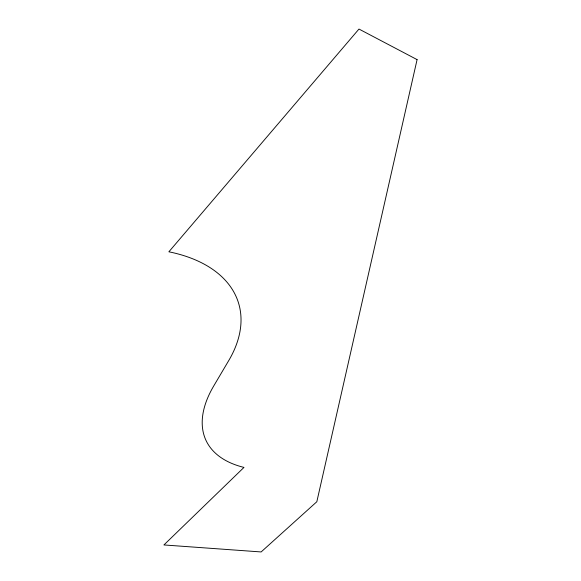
<?xml version="1.0" encoding="UTF-8"?>
<svg xmlns="http://www.w3.org/2000/svg" width="581" height="581" viewBox="0 0 581 581"><rect width="100%" height="100%" fill="white"/><g stroke="black" fill="none" stroke-linecap="round" stroke-linejoin="round"><path stroke-width="0.87" d="M417.085 59.618L316.827 501.737L261.13 551.95L163.915 544.949L243.976 467.407A149.455 76.307 -25.5 0 1 213.728 385.973L228.747 360.554A163.886 95.763 -17.7 0 0 168.875 251.805L358.971 29.05L417.085 59.618"/></g></svg>
